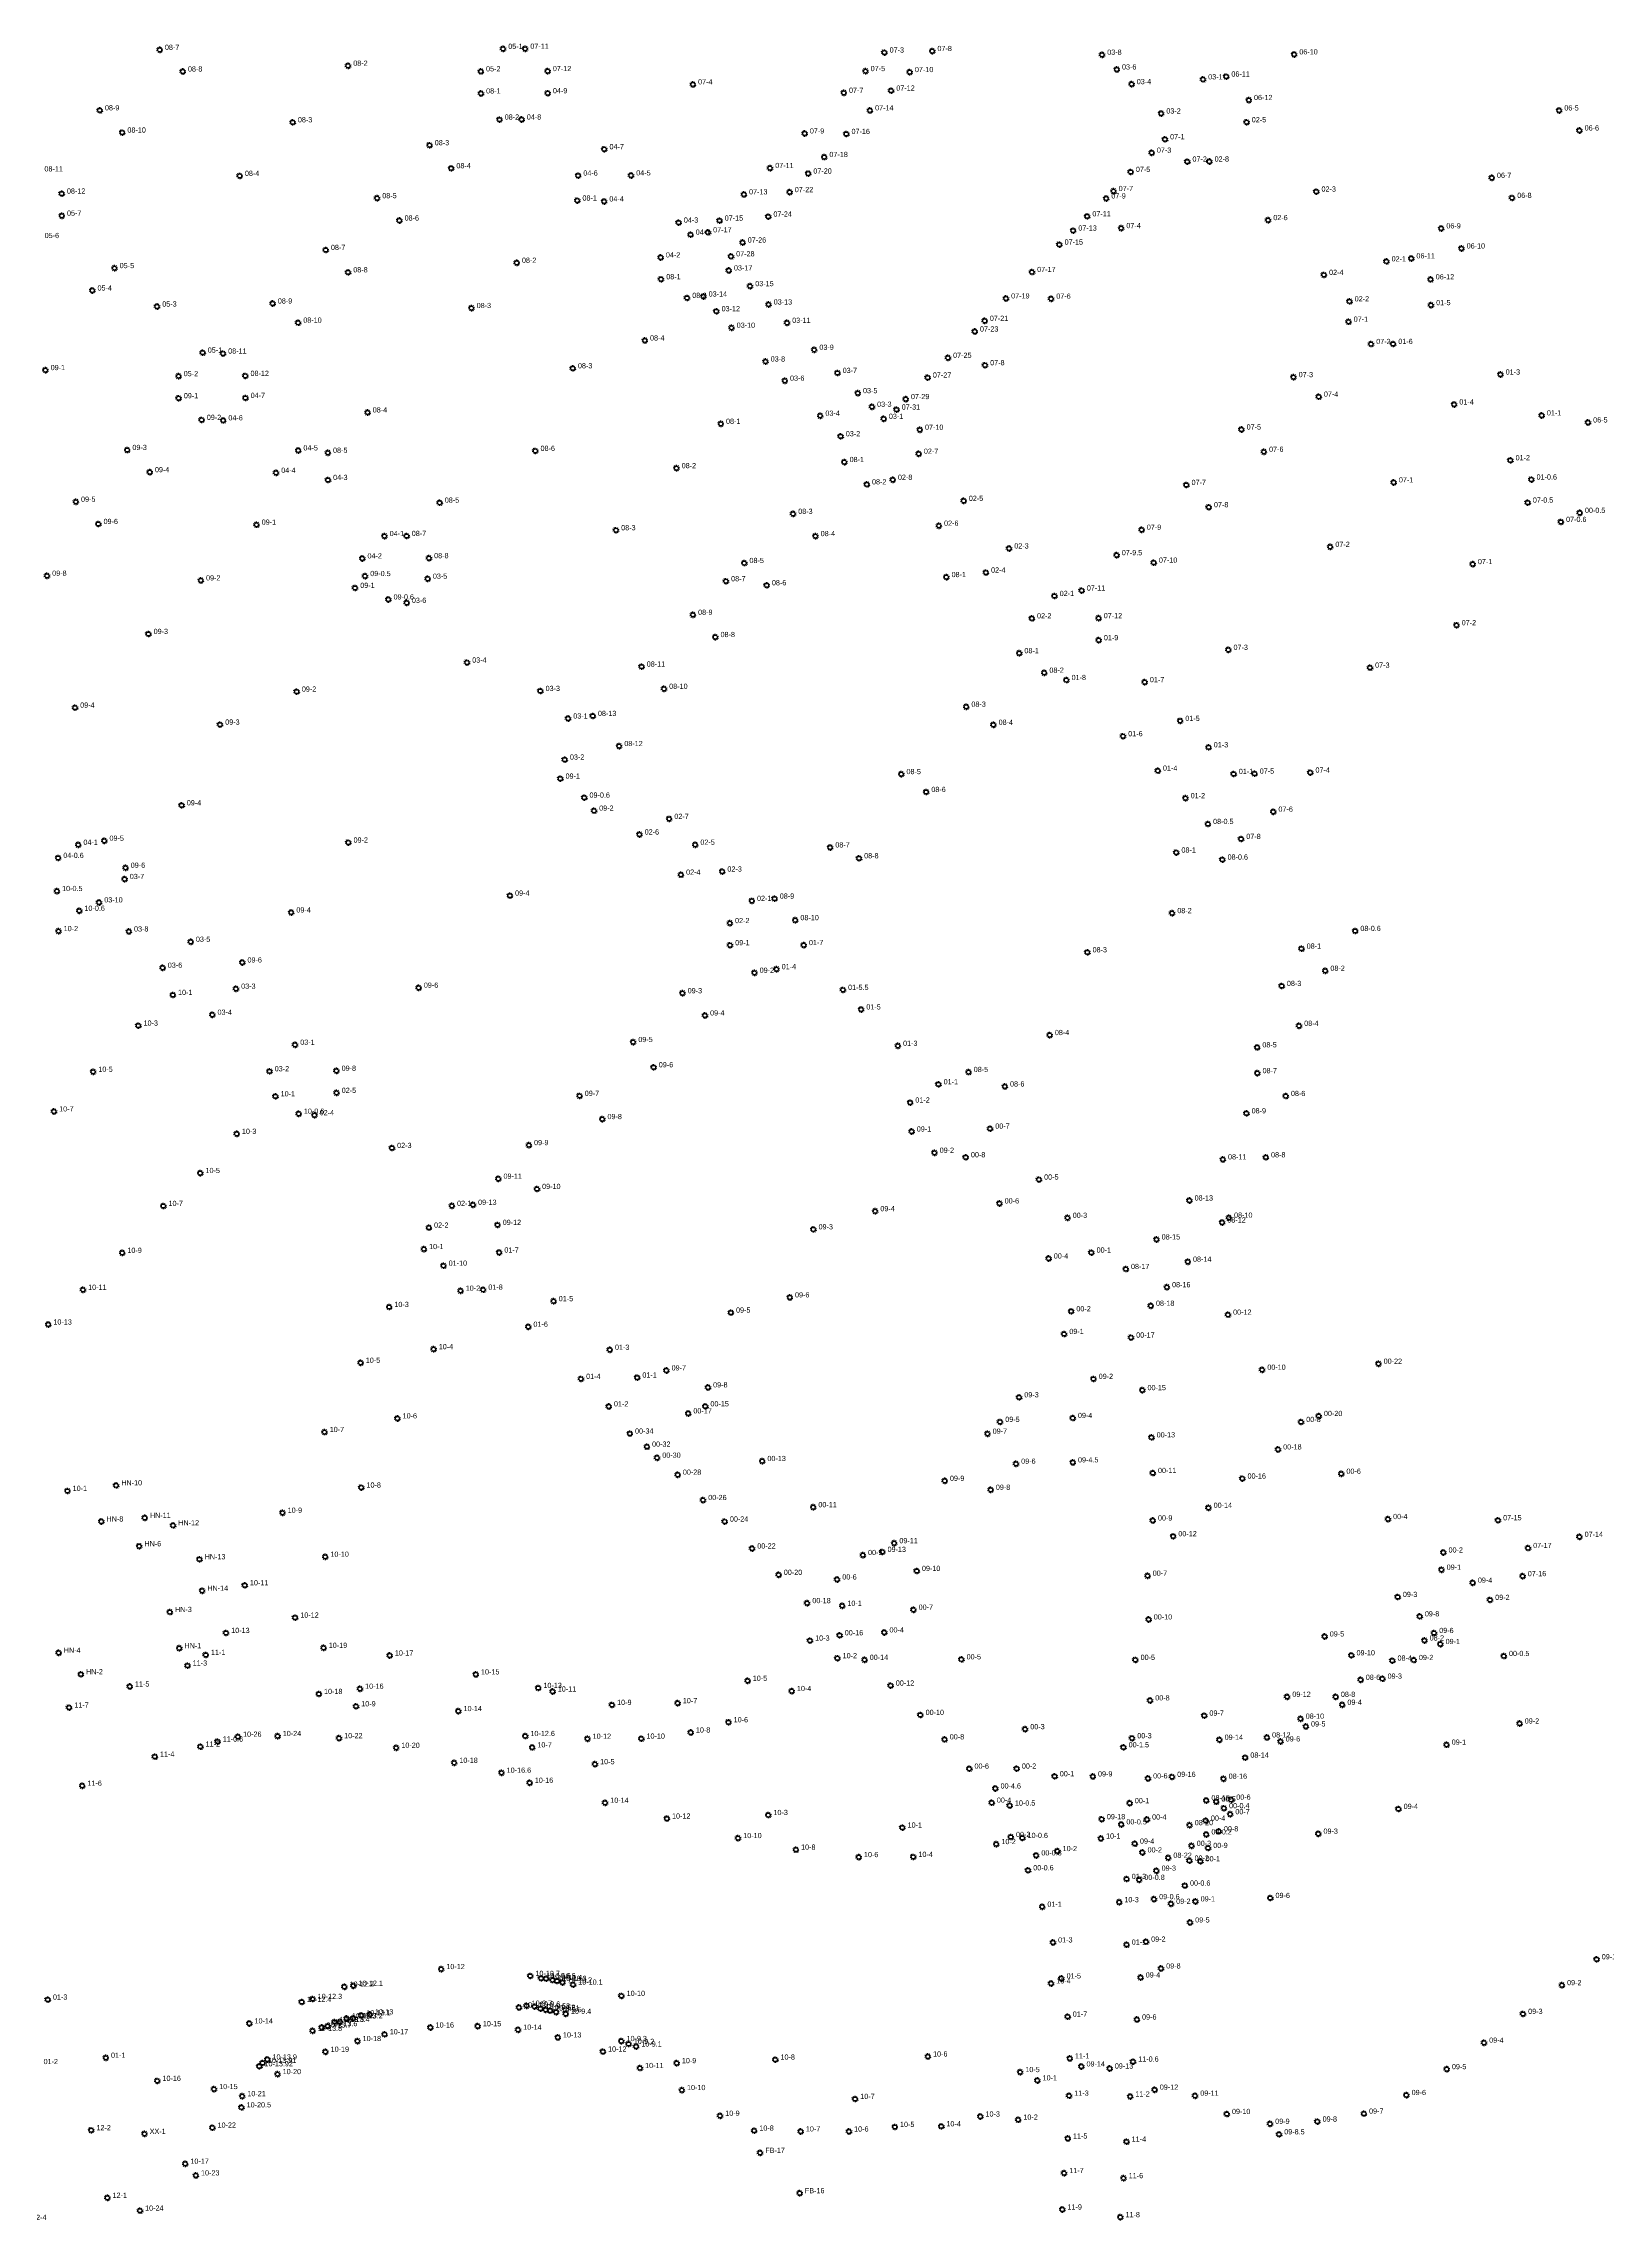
# Model space of a CAD drawing. Header units: inches. Extents: x 486468 to 494393, y 5455952 to 5461583.
# Drawn here: x 491247 to 491847, y 5457780 to 5458615 of the extents above; entities that cross this region are included whole.
import ezdxf

# ---------------------------------------------------------------- set-up
doc = ezdxf.new("R2010")
doc.units = ezdxf.units.IN
doc.header["$MEASUREMENT"] = 0
doc.layers.add('StreetLightingPoles', color=10, linetype='Continuous')

# ---------------------------------------------------------------- blocks, each defined once
blk = doc.blocks.new('Light')
at = {"color": 255}
for p, q in [((-0.71, 0.23), (-1.19, 0.39)), ((-0.44, 0.61), (-0.73, 1.01)), ((0, 0.75), (0, 1.25)), ((0.44, 0.61), (0.73, 1.01)), ((0.71, 0.23), (1.19, 0.39)), ((-0.71, -0.23), (-1.19, -0.39)), ((-0.44, -0.61), (-0.73, -1.01)), ((0, -0.75), (0, -1.25)), ((0.44, -0.61), (0.73, -1.01)), ((0.71, -0.23), (1.19, -0.39))]:
    blk.add_line(p, q, dxfattribs=at)
blk.add_circle((0, 0), 0.75, dxfattribs=at)

msp = doc.modelspace()

# ---------------------------------------------------------------- block references
at = {"layer": 'StreetLightingPoles'}
for p in [(491291.396, 5458612.42), (491423.146, 5458612.79), (491431.627, 5458612.822), (491569.48, 5458611.374), (491587.84, 5458611.958), (491652.98, 5458610.529), (491726.701, 5458610.676), (491300.243, 5458604.107), (491363.672, 5458606.315), (491414.628, 5458604.165), (491440.254, 5458604.258), (491562.224, 5458604.26), (491579.173, 5458603.875), (491658.652, 5458604.893), (491691.717, 5458601.088), (491700.636, 5458602.16), (491414.663, 5458595.685), (491440.289, 5458595.772), (491495.993, 5458599.167), (491553.901, 5458595.92), (491572.047, 5458596.755), (491664.324, 5458599.256), (491709.31, 5458593.153), (491268.396, 5458589.205), (491342.425, 5458584.61), (491421.78, 5458585.65), (491430.265, 5458585.686), (491563.916, 5458589.184), (491675.669, 5458587.982), (491708.454, 5458584.636), (491828.38, 5458589.163), (491277.022, 5458580.678), (491394.95, 5458575.817), (491538.877, 5458580.332), (491554.863, 5458580.14), (491677.115, 5458578.092), (491836.17, 5458581.473), (491461.994, 5458574.277), (491546.389, 5458571.287), (491672.024, 5458572.943), (491685.691, 5458569.529), (491694.173, 5458569.557), (491322.093, 5458564.048), (491403.254, 5458566.976), (491451.957, 5458564.161), (491472.249, 5458564.242), (491525.588, 5458567.054), (491540.226, 5458564.937), (491663.974, 5458565.569), (491802.519, 5458563.302), (491253.8, 5458557.25), (491374.808, 5458555.491), (491451.624, 5458554.587), (491461.939, 5458554.245), (491515.557, 5458556.957), (491533.099, 5458557.816), (491654.577, 5458555.394), (491657.394, 5458558.231), (491735.201, 5458558.024), (491810.299, 5458555.602), (491253.832, 5458548.772), (491383.373, 5458546.923), (491490.518, 5458546.125), (491501.771, 5458542.386), (491506.216, 5458546.885), (491524.909, 5458548.427), (491641.899, 5458543.053), (491647.276, 5458548.54), (491660.33, 5458543.999), (491716.693, 5458547.082), (491783.12, 5458543.901), (491355.099, 5458535.619), (491495.092, 5458541.499), (491515.05, 5458538.474), (491636.616, 5458537.691), (491790.9, 5458536.201), (491274.061, 5458528.66), (491363.671, 5458527.045), (491428.395, 5458530.706), (491483.626, 5458532.77), (491509.749, 5458527.78), (491510.597, 5458533.18), (491626.095, 5458527.165), (491738.113, 5458526.056), (491762.103, 5458531.253), (491771.633, 5458532.397), (491265.543, 5458520.078), (491483.771, 5458524.394), (491500.044, 5458517.758), (491517.911, 5458521.742), (491779.049, 5458524.351), (491290.384, 5458513.915), (491334.732, 5458515.085), (491411.021, 5458513.332), (491493.738, 5458517.218), (491505.005, 5458512.105), (491525.015, 5458514.709), (491616.116, 5458517.027), (491633.429, 5458516.919), (491747.927, 5458515.907), (491779.199, 5458514.457), (491344.502, 5458507.723), (491477.549, 5458500.894), (491510.811, 5458505.774), (491532.104, 5458507.661), (491604.143, 5458504.321), (491607.939, 5458508.424), (491747.567, 5458508.101), (491307.855, 5458496.218), (491315.682, 5458495.873), (491523.851, 5458492.826), (491542.525, 5458497.306), (491593.852, 5458494.237), (491756.194, 5458499.53), (491764.674, 5458499.561), (491247.554, 5458489.519), (491298.631, 5458487.213), (491324.252, 5458487.302), (491449.89, 5458490.21), (491531.264, 5458485.444), (491551.463, 5458488.432), (491586.068, 5458486.654), (491608.069, 5458491.39), (491726.433, 5458486.827), (491805.867, 5458487.829), (491298.662, 5458478.729), (491324.304, 5458478.838), (491559.266, 5458480.685), (491577.659, 5458478.396), (491736.113, 5458479.329), (491788.093, 5458476.331), (491307.484, 5458470.413), (491315.769, 5458470.248), (491371.155, 5458473.282), (491506.707, 5458468.907), (491544.84, 5458472.013), (491564.691, 5458475.445), (491569.197, 5458470.825), (491574.132, 5458474.377), (491821.671, 5458472.154), (491839.439, 5458469.432), (491278.939, 5458458.869), (491552.675, 5458464.129), (491583.059, 5458466.629), (491706.466, 5458466.728), (491344.56, 5458458.711), (491355.923, 5458457.803), (491435.531, 5458458.524), (491489.688, 5458451.882), (491554.117, 5458454.239), (491582.624, 5458457.418), (491715.081, 5458458.169), (491809.663, 5458454.921), (491287.573, 5458450.343), (491336.037, 5458450.123), (491355.951, 5458447.369), (491562.727, 5458445.683), (491572.674, 5458447.429), (491685.332, 5458445.454), (491764.886, 5458446.446), (491817.717, 5458447.528), (491259.224, 5458439.003), (491398.798, 5458438.654), (491534.411, 5458434.364), (491599.88, 5458439.343), (491693.939, 5458436.903), (491816.297, 5458438.677), (491836.279, 5458434.751), (491267.856, 5458430.478), (491328.553, 5458430.208), (491377.65, 5458425.84), (491386.132, 5458425.874), (491466.479, 5458428.081), (491543.024, 5458425.821), (491590.374, 5458429.799), (491668.173, 5458428.253), (491829.045, 5458431.269), (491369.132, 5458417.264), (491394.708, 5458417.358), (491617.31, 5458421.086), (491658.583, 5458418.508), (491740.523, 5458421.696), (491248.147, 5458410.605), (491307.192, 5458408.826), (491370.181, 5458410.493), (491394.214, 5458409.463), (491515.704, 5458415.499), (491593.247, 5458410.099), (491608.421, 5458411.839), (491672.8, 5458415.633), (491795.21, 5458415.075), (491366.35, 5458405.943), (491379.133, 5458401.521), (491508.668, 5458408.511), (491524.314, 5458406.959), (491634.731, 5458402.848), (491645.158, 5458404.93), (491386.167, 5458400.216), (491495.996, 5458395.626), (491626.044, 5458394.27), (491651.657, 5458394.343), (491287.062, 5458388.274), (491504.603, 5458387.088), (491651.694, 5458385.879), (491788.991, 5458391.622), (491409.318, 5458377.306), (491476.29, 5458375.751), (491621.218, 5458380.893), (491701.439, 5458382.181), (491755.779, 5458375.344), (491484.893, 5458367.218), (491630.8, 5458373.393), (491639.294, 5458370.598), (491669.342, 5458369.776), (491258.897, 5458359.998), (491343.953, 5458366.146), (491437.467, 5458366.405), (491600.869, 5458360.354), (491314.535, 5458353.497), (491448.101, 5458355.84), (491457.566, 5458356.807), (491611.296, 5458353.416), (491682.959, 5458354.917), (491467.683, 5458345.259), (491661.029, 5458349.037), (491693.863, 5458344.777), (491446.804, 5458340.056), (491575.956, 5458334.498), (491674.357, 5458335.816), (491703.478, 5458334.558), (491711.511, 5458334.672), (491732.89, 5458335.087), (491445.132, 5458332.76), (491454.317, 5458325.473), (491585.498, 5458327.646), (491685.001, 5458325.256), (491299.81, 5458322.528), (491458.039, 5458320.463), (491486.882, 5458317.309), (491718.682, 5458320.073), (491270.134, 5458308.921), (491475.491, 5458311.318), (491693.611, 5458315.363), (491706.339, 5458309.62), (491252.426, 5458302.336), (491260.143, 5458307.365), (491363.782, 5458308.227), (491496.88, 5458307.392), (491548.657, 5458306.364), (491559.717, 5458302.193), (491681.465, 5458304.39), (491699.156, 5458301.694), (491277.93, 5458294.236), (491278.291, 5458298.545), (491491.393, 5458295.902), (491507.246, 5458297.109), (491251.951, 5458289.626), (491268.127, 5458285.28), (491425.768, 5458287.873), (491518.601, 5458285.846), (491527.335, 5458286.716), (491260.529, 5458282.042), (491341.852, 5458281.403), (491510.179, 5458277.322), (491535.259, 5458278.45), (491679.863, 5458281.151), (491252.57, 5458274.252), (491279.554, 5458274.127), (491303.289, 5458270.154), (491510.222, 5458268.839), (491538.52, 5458268.886), (491729.512, 5458267.517), (491750.128, 5458274.311), (491292.507, 5458260.196), (491323.089, 5458262.222), (491528.069, 5458259.65), (491647.353, 5458266.125), (491738.628, 5458259.021), (491320.661, 5458252.138), (491390.754, 5458252.514), (491491.99, 5458250.428), (491519.614, 5458258.255), (491553.56, 5458251.698), (491721.915, 5458253.203), (491296.436, 5458249.756), (491311.583, 5458242.161), (491500.606, 5458241.897), (491560.553, 5458244.196), (491283.2, 5458237.986), (491632.88, 5458234.362), (491728.557, 5458237.902), (491343.322, 5458230.628), (491473.064, 5458231.68), (491574.638, 5458230.229), (491712.518, 5458229.659), (491265.852, 5458220.265), (491333.536, 5458220.464), (491359.204, 5458220.652), (491480.913, 5458222.009), (491601.763, 5458220.187), (491712.577, 5458219.749), (491335.803, 5458210.86), (491359.246, 5458212.184), (491452.502, 5458211.027), (491579.359, 5458208.452), (491590.209, 5458215.475), (491615.687, 5458214.636), (491723.466, 5458210.974), (491250.825, 5458205.062), (491344.717, 5458204.168), (491350.78, 5458203.606), (491461.221, 5458202.12), (491708.382, 5458204.338), (491320.953, 5458196.467), (491433.06, 5458192.135), (491579.908, 5458197.353), (491610.017, 5458198.453), (491380.509, 5458191.039), (491588.692, 5458189.187), (491600.682, 5458187.475), (491699.336, 5458186.659), (491715.836, 5458187.454), (491306.976, 5458181.419), (491421.325, 5458179.226), (491436.142, 5458175.304), (491628.777, 5458178.911), (491292.781, 5458168.771), (491403.493, 5458168.82), (491411.587, 5458169.228), (491565.933, 5458166.778), (491613.633, 5458169.761), (491686.512, 5458170.878), (491394.686, 5458160.462), (491421.012, 5458161.51), (491542.211, 5458159.817), (491639.739, 5458164.226), (491699.072, 5458162.429), (491701.653, 5458164.283), (491277.016, 5458150.783), (491392.772, 5458152.241), (491421.651, 5458150.915), (491648.892, 5458150.897), (491673.877, 5458155.946), (491400.288, 5458145.866), (491632.479, 5458148.629), (491662.097, 5458144.592), (491685.894, 5458147.395), (491261.947, 5458136.608), (491406.837, 5458136.257), (491415.494, 5458136.656), (491533.182, 5458133.702), (491677.853, 5458137.609), (491379.464, 5458130.02), (491442.528, 5458132.253), (491510.553, 5458127.862), (491641.14, 5458128.371), (491671.685, 5458130.486), (491701.299, 5458127.064), (491248.626, 5458123.306), (491432.818, 5458122.438), (491638.432, 5458119.656), (491664.096, 5458118.292), (491368.481, 5458108.603), (491396.491, 5458113.826), (491464.089, 5458113.599), (491759.054, 5458108.222), (491453.04, 5458102.431), (491474.625, 5458102.931), (491485.815, 5458105.687), (491649.699, 5458102.415), (491714.401, 5458105.933), (491463.699, 5458091.886), (491500.734, 5458091.903), (491501.767, 5458099.169), (491621.158, 5458095.358), (491668.436, 5458098.109), (491382.614, 5458087.278), (491494.195, 5458089.198), (491613.844, 5458085.922), (491641.738, 5458087.416), (491729.33, 5458085.892), (491736.122, 5458088.183), (491354.644, 5458082.043), (491471.792, 5458081.437), (491478.34, 5458076.423), (491609.029, 5458081.389), (491671.951, 5458079.997), (491720.5, 5458075.365), (491482.241, 5458072.175), (491522.599, 5458070.907), (491619.964, 5458069.861), (491641.767, 5458070.386), (491672.452, 5458066.32), (491256.001, 5458059.435), (491274.658, 5458061.581), (491368.754, 5458060.73), (491490.141, 5458065.663), (491592.618, 5458063.304), (491610.242, 5458059.87), (491706.82, 5458064.183), (491744.774, 5458066.026), (491338.516, 5458051.049), (491499.874, 5458055.936), (491542.156, 5458053.199), (491693.816, 5458052.951), (491269.008, 5458047.704), (491285.649, 5458049.101), (491296.516, 5458046.23), (491508.186, 5458047.682), (491672.449, 5458048.101), (491680.274, 5458042.044), (491762.691, 5458048.644), (491804.902, 5458048.18), (491836.157, 5458041.819), (491283.523, 5458038.214), (491306.651, 5458033.201), (491354.912, 5458034.173), (491518.697, 5458037.342), (491561.214, 5458034.834), (491568.686, 5458036.039), (491573.23, 5458039.38), (491783.945, 5458035.817), (491816.423, 5458037.53), (491528.88, 5458027.231), (491551.312, 5458025.464), (491581.882, 5458028.726), (491670.45, 5458026.887), (491783.227, 5458029.203), (491814.36, 5458026.74), (491307.683, 5458021.134), (491324.027, 5458023.23), (491539.81, 5458016.378), (491766.424, 5458018.757), (491795.205, 5458024.222), (491801.846, 5458017.618), (491295.278, 5458012.976), (491343.359, 5458010.823), (491553.287, 5458015.354), (491580.603, 5458013.841), (491670.847, 5458010.133), (491774.864, 5458011.313), (491316.836, 5458004.947), (491540.906, 5458002.005), (491552.281, 5458004.047), (491569.433, 5458005.157), (491738.379, 5458003.602), (491776.7, 5458002.06), (491780.365, 5458004.922), (491782.807, 5458000.687), (491252.609, 5457997.333), (491298.899, 5457999.095), (491302.071, 5457992.408), (491309.073, 5457996.513), (491354.272, 5457999.215), (491379.637, 5457996.294), (491551.445, 5457995.236), (491561.853, 5457994.61), (491599.01, 5457994.815), (491665.778, 5457994.601), (491748.639, 5457996.359), (491764.369, 5457994.327), (491772.571, 5457994.551), (491807.141, 5457996.094), (491261.136, 5457989.072), (491279.913, 5457984.391), (491368.233, 5457983.523), (491412.695, 5457989.031), (491436.651, 5457983.828), (491516.977, 5457986.573), (491571.858, 5457984.747), (491752.2, 5457986.95), (491760.545, 5457987.393), (491256.638, 5457976.312), (491352.463, 5457981.527), (491366.723, 5457976.792), (491405.986, 5457974.948), (491442.154, 5457982.461), (491464.92, 5457977.327), (491490.133, 5457977.989), (491533.912, 5457982.647), (491671.4, 5457979.064), (491724, 5457980.435), (491742.634, 5457980.412), (491745.141, 5457977.375), (491495.15, 5457966.743), (491509.64, 5457970.674), (491583.285, 5457973.482), (491623.451, 5457968.012), (491692.205, 5457973.226), (491729.151, 5457972.033), (491731.195, 5457969.066), (491813.193, 5457970.19), (491307.003, 5457961.307), (491313.596, 5457963.256), (491321.404, 5457965.113), (491336.631, 5457965.375), (491360.188, 5457964.561), (491382.132, 5457960.866), (491431.666, 5457965.387), (491434.334, 5457961.04), (491455.542, 5457964.337), (491476.188, 5457964.378), (491592.566, 5457964.111), (491661.195, 5457961.069), (491664.503, 5457964.541), (491698.031, 5457963.947), (491716.248, 5457964.849), (491721.471, 5457963.314), (491785.175, 5457962.07), (491289.511, 5457957.468), (491404.394, 5457955.097), (491422.545, 5457951.291), (491458.406, 5457954.587), (491602.049, 5457952.856), (491620.226, 5457952.887), (491634.784, 5457949.941), (491649.452, 5457949.886), (491679.827, 5457949.71), (491707.912, 5457957.102), (491261.674, 5457946.316), (491433.34, 5457947.436), (491612.047, 5457945.258), (491670.606, 5457949.133), (491699.581, 5457948.986), (491702.482, 5457940.966), (491462.289, 5457939.77), (491485.992, 5457933.709), (491524.911, 5457935.074), (491610.625, 5457939.808), (491617.563, 5457938.701), (491652.844, 5457933.467), (491663.574, 5457939.612), (491670.208, 5457933.353), (491692.758, 5457932.913), (491692.967, 5457940.699), (491696.793, 5457940.202), (491699.746, 5457937.688), (491702.153, 5457935.392), (491766.71, 5457937.407), (491513.304, 5457926.22), (491576.368, 5457930.253), (491617.971, 5457926.649), (491622.401, 5457926.265), (491652.535, 5457926.051), (491660.345, 5457931.488), (491686.553, 5457931.181), (491692.964, 5457927.632), (491697.748, 5457928.822), (491735.962, 5457927.906), (491535.509, 5457921.785), (491559.63, 5457918.924), (491580.544, 5457919.012), (491612.384, 5457923.912), (491627.693, 5457919.587), (491635.866, 5457921.24), (491665.527, 5457924.087), (491668.454, 5457920.726), (491678.372, 5457918.665), (491686.488, 5457917.573), (491687.319, 5457923.239), (491690.711, 5457917.318), (491693.653, 5457922.431), (491624.58, 5457913.874), (491662.396, 5457910.535), (491667.214, 5457910.194), (491673.839, 5457913.705), (491684.747, 5457907.99), (491630.026, 5457899.897), (491659.573, 5457901.624), (491672.91, 5457902.789), (491679.433, 5457901.002), (491688.828, 5457901.929), (491717.549, 5457903.242), (491686.733, 5457893.854), (491634.143, 5457886.182), (491662.397, 5457885.33), (491669.838, 5457886.477), (491399.414, 5457875.957), (491675.607, 5457876.2), (491842.753, 5457879.726), (491362.253, 5457869.192), (491365.699, 5457869.546), (491433.584, 5457873.328), (491437.747, 5457872.436), (491439.682, 5457872.288), (491442.137, 5457871.767), (491443.848, 5457871.396), (491445.953, 5457870.838), (491450.003, 5457869.986), (491633.435, 5457870.453), (491637.384, 5457872.382), (491667.764, 5457872.744), (491829.442, 5457869.79), (491248.436, 5457864.238), (491345.88, 5457863.345), (491350.032, 5457864.492), (491368.658, 5457858.205), (491371.981, 5457858.586), (491429.241, 5457861.225), (491432.146, 5457861.902), (491435.261, 5457861.569), (491437.487, 5457860.791), (491439.49, 5457860.346), (491441.158, 5457860.012), (491443.495, 5457859.457), (491447.167, 5457858.79), (491468.568, 5457865.672), (491639.765, 5457857.702), (491814.5, 5457858.755), (491325.792, 5457855.114), (491350.046, 5457852.274), (491353.556, 5457853.554), (491355.896, 5457854.055), (491358.472, 5457855.668), (491360.606, 5457855.724), (491363.134, 5457857.015), (491365.625, 5457857.083), (491377.68, 5457850.925), (491395.272, 5457853.55), (491413.401, 5457854.04), (491428.891, 5457852.697), (491444.155, 5457849.742), (491666.359, 5457856.601), (491270.724, 5457841.923), (491332.691, 5457841.275), (491354.995, 5457844.217), (491367.28, 5457848.339), (491461.456, 5457844.303), (491468.53, 5457848.339), (491471.311, 5457847.228), (491474.204, 5457846.227), (491527.61, 5457841.206), (491586.154, 5457842.417), (491640.619, 5457841.68), (491799.543, 5457847.699), (491290.472, 5457833.059), (491329.61, 5457838.66), (491330.894, 5457839.944), (491336.606, 5457835.654), (491475.665, 5457837.99), (491489.76, 5457839.864), (491621.568, 5457836.434), (491628.172, 5457833.249), (491645.033, 5457838.604), (491655.901, 5457837.796), (491664.876, 5457840.455), (491785.241, 5457837.551), (491312.229, 5457829.908), (491323.042, 5457827.194), (491491.755, 5457829.534), (491558.22, 5457826.121), (491640.339, 5457827.376), (491663.783, 5457827.081), (491673.159, 5457829.671), (491688.677, 5457827.369), (491769.767, 5457827.624), (491322.761, 5457822.905), (491506.399, 5457819.664), (491591.288, 5457815.622), (491606.278, 5457819.384), (491620.813, 5457818.172), (491700.846, 5457820.354), (491717.424, 5457816.571), (491735.615, 5457817.448), (491753.458, 5457820.483), (491265.123, 5457814.121), (491285.562, 5457812.736), (491311.599, 5457815.106), (491519.506, 5457813.962), (491537.344, 5457813.664), (491555.863, 5457813.62), (491573.472, 5457815.387), (491639.846, 5457810.934), (491662.367, 5457809.734), (491720.895, 5457812.554), (491301.199, 5457801.265), (491521.768, 5457805.447), (491305.27, 5457796.788), (491638.43, 5457797.684), (491661.223, 5457795.726), (491271.328, 5457788.188), (491283.811, 5457783.258), (491536.965, 5457789.96), (491637.738, 5457783.688), (491660.001, 5457780.766)]:
    msp.add_blockref('Light', p, dxfattribs=at)

# ---------------------------------------------------------------- texts
for s, p in [('08-7', (491293.396, 5458612.42)), ('05-1', (491425.146, 5458612.79)), ('07-11', (491433.627, 5458612.822)), ('07-3', (491571.48, 5458611.374)), ('07-8', (491589.84, 5458611.958)), ('03-8', (491654.98, 5458610.529)), ('06-10', (491728.701, 5458610.676)), ('08-8', (491302.243, 5458604.107)), ('08-2', (491365.672, 5458606.315)), ('05-2', (491416.628, 5458604.165)), ('07-12', (491442.254, 5458604.258)), ('07-5', (491564.224, 5458604.26)), ('07-10', (491581.173, 5458603.875)), ('03-6', (491660.652, 5458604.893)), ('03-1', (491693.717, 5458601.088)), ('06-11', (491702.636, 5458602.16)), ('08-1', (491416.663, 5458595.685)), ('04-9', (491442.289, 5458595.772)), ('07-4', (491497.993, 5458599.167)), ('07-7', (491555.901, 5458595.92)), ('07-12', (491574.047, 5458596.755)), ('03-4', (491666.324, 5458599.256)), ('06-12', (491711.31, 5458593.153)), ('08-9', (491270.396, 5458589.205)), ('08-3', (491344.425, 5458584.61)), ('08-2', (491423.78, 5458585.65)), ('04-8', (491432.265, 5458585.686)), ('07-14', (491565.916, 5458589.184)), ('03-2', (491677.669, 5458587.982)), ('02-5', (491710.454, 5458584.636)), ('06-5', (491830.38, 5458589.163)), ('08-10', (491279.022, 5458580.678)), ('08-3', (491396.95, 5458575.817)), ('07-9', (491540.877, 5458580.332)), ('07-16', (491556.863, 5458580.14)), ('07-1', (491679.115, 5458578.092)), ('06-6', (491838.17, 5458581.473)), ('08-4', (491405.254, 5458566.976)), ('04-7', (491463.994, 5458574.277)), ('07-11', (491527.588, 5458567.054)), ('07-18', (491548.389, 5458571.287)), ('07-3', (491674.024, 5458572.943)), ('07-2', (491687.691, 5458569.529)), ('02-8', (491696.173, 5458569.557)), ('08-11', (491247.18, 5458565.771)), ('08-4', (491324.093, 5458564.048)), ('04-6', (491453.957, 5458564.161)), ('04-5', (491474.249, 5458564.242)), ('07-20', (491542.226, 5458564.937)), ('07-5', (491665.974, 5458565.569)), ('06-7', (491804.519, 5458563.302)), ('08-12', (491255.8, 5458557.25)), ('08-5', (491376.808, 5458555.491)), ('08-1', (491453.624, 5458554.587)), ('04-4', (491463.939, 5458554.245)), ('07-13', (491517.557, 5458556.957)), ('07-22', (491535.099, 5458557.816)), ('07-9', (491656.577, 5458555.394)), ('07-7', (491659.394, 5458558.231)), ('02-3', (491737.201, 5458558.024)), ('06-8', (491812.299, 5458555.602)), ('05-7', (491255.832, 5458548.772)), ('08-6', (491385.373, 5458546.923)), ('04-3', (491492.518, 5458546.125)), ('07-17', (491503.771, 5458542.386)), ('07-15', (491508.216, 5458546.885)), ('07-24', (491526.909, 5458548.427)), ('07-13', (491643.899, 5458543.053)), ('07-11', (491649.276, 5458548.54)), ('07-4', (491662.33, 5458543.999)), ('02-6', (491718.693, 5458547.082)), ('06-9', (491785.12, 5458543.901)), ('05-6', (491247.268, 5458540.195)), ('08-7', (491357.099, 5458535.619)), ('04-1', (491497.092, 5458541.499)), ('07-26', (491517.05, 5458538.474)), ('07-15', (491638.616, 5458537.691)), ('06-10', (491792.9, 5458536.201)), ('05-5', (491276.061, 5458528.66)), ('08-8', (491365.671, 5458527.045)), ('08-2', (491430.395, 5458530.706)), ('04-2', (491485.626, 5458532.77)), ('03-17', (491511.749, 5458527.78)), ('07-28', (491512.597, 5458533.18)), ('07-17', (491628.095, 5458527.165)), ('02-4', (491740.113, 5458526.056)), ('02-1', (491764.103, 5458531.253)), ('06-11', (491773.633, 5458532.397)), ('05-4', (491267.543, 5458520.078)), ('08-1', (491485.771, 5458524.394)), ('08-2', (491495.738, 5458517.218)), ('03-14', (491502.044, 5458517.758)), ('03-15', (491519.911, 5458521.742)), ('07-19', (491618.116, 5458517.027)), ('07-6', (491635.429, 5458516.919)), ('06-12', (491781.049, 5458524.351)), ('05-3', (491292.384, 5458513.915)), ('08-9', (491336.732, 5458515.085)), ('08-3', (491413.021, 5458513.332)), ('03-12', (491507.005, 5458512.105)), ('03-13', (491527.015, 5458514.709)), ('07-21', (491609.939, 5458508.424)), ('02-2', (491749.927, 5458515.907)), ('01-5', (491781.199, 5458514.457)), ('08-10', (491346.502, 5458507.723)), ('08-4', (491479.549, 5458500.894)), ('03-10', (491512.811, 5458505.774)), ('03-11', (491534.104, 5458507.661)), ('07-23', (491606.143, 5458504.321)), ('07-1', (491749.567, 5458508.101)), ('05-1', (491309.855, 5458496.218)), ('08-11', (491317.682, 5458495.873)), ('03-8', (491525.851, 5458492.826)), ('03-9', (491544.525, 5458497.306)), ('07-25', (491595.852, 5458494.237)), ('07-2', (491758.194, 5458499.53)), ('01-6', (491766.674, 5458499.561)), ('09-1', (491249.554, 5458489.519)), ('05-2', (491300.631, 5458487.213)), ('08-12', (491326.252, 5458487.302)), ('08-3', (491451.89, 5458490.21)), ('03-6', (491533.264, 5458485.444)), ('03-7', (491553.463, 5458488.432)), ('07-27', (491588.068, 5458486.654)), ('07-8', (491610.069, 5458491.39)), ('07-3', (491728.433, 5458486.827)), ('01-3', (491807.867, 5458487.829)), ('09-1', (491300.662, 5458478.729)), ('04-7', (491326.304, 5458478.838)), ('03-5', (491561.266, 5458480.685)), ('03-3', (491566.691, 5458475.445)), ('07-29', (491579.659, 5458478.396)), ('07-4', (491738.113, 5458479.329)), ('01-4', (491790.093, 5458476.331)), ('09-2', (491309.484, 5458470.413)), ('04-6', (491317.769, 5458470.248)), ('08-4', (491373.155, 5458473.282)), ('08-1', (491508.707, 5458468.907)), ('03-4', (491546.84, 5458472.013)), ('03-1', (491571.197, 5458470.825)), ('07-31', (491576.132, 5458474.377)), ('07-10', (491585.059, 5458466.629)), ('07-5', (491708.466, 5458466.728)), ('01-1', (491823.671, 5458472.154)), ('06-5', (491841.439, 5458469.432)), ('09-3', (491280.939, 5458458.869)), ('04-5', (491346.56, 5458458.711)), ('08-6', (491437.531, 5458458.524)), ('03-2', (491554.675, 5458464.129)), ('07-6', (491717.081, 5458458.169)), ('09-4', (491289.573, 5458450.343)), ('04-4', (491338.037, 5458450.123)), ('08-5', (491357.923, 5458457.803)), ('08-2', (491491.688, 5458451.882)), ('08-1', (491556.117, 5458454.239)), ('02-7', (491584.624, 5458457.418)), ('01-2', (491811.663, 5458454.921)), ('04-3', (491357.951, 5458447.369)), ('08-2', (491564.727, 5458445.683)), ('02-8', (491574.674, 5458447.429)), ('07-7', (491687.332, 5458445.454)), ('07-1', (491766.886, 5458446.446)), ('01-0.6', (491819.717, 5458447.528)), ('09-5', (491261.224, 5458439.003)), ('08-5', (491400.798, 5458438.654)), ('08-3', (491536.411, 5458434.364)), ('02-5', (491601.88, 5458439.343)), ('07-8', (491695.939, 5458436.903)), ('07-0.5', (491818.297, 5458438.677)), ('00-0.5', (491838.279, 5458434.751)), ('09-6', (491269.856, 5458430.478)), ('09-1', (491330.553, 5458430.208)), ('04-1', (491379.65, 5458425.84)), ('08-7', (491388.132, 5458425.874)), ('08-3', (491468.479, 5458428.081)), ('08-4', (491545.024, 5458425.821)), ('02-6', (491592.374, 5458429.799)), ('07-9', (491670.173, 5458428.253)), ('07-0.6', (491831.045, 5458431.269)), ('04-2', (491371.132, 5458417.264)), ('08-8', (491396.708, 5458417.358)), ('02-3', (491619.31, 5458421.086)), ('07-9.5', (491660.583, 5458418.508)), ('07-2', (491742.523, 5458421.696)), ('09-8', (491250.147, 5458410.605)), ('09-2', (491309.192, 5458408.826)), ('09-0.5', (491372.181, 5458410.493)), ('03-5', (491396.214, 5458409.463)), ('08-7', (491510.668, 5458408.511)), ('08-5', (491517.704, 5458415.499)), ('08-1', (491595.247, 5458410.099)), ('02-4', (491610.421, 5458411.839)), ('07-10', (491674.8, 5458415.633)), ('07-1', (491797.21, 5458415.075)), ('09-1', (491368.35, 5458405.943)), ('09-0.6', (491381.133, 5458401.521)), ('03-6', (491388.167, 5458400.216)), ('08-6', (491526.314, 5458406.959)), ('02-1', (491636.731, 5458402.848)), ('07-11', (491647.158, 5458404.93)), ('08-9', (491497.996, 5458395.626)), ('02-2', (491628.044, 5458394.27)), ('07-12', (491653.657, 5458394.343)), ('07-2', (491790.991, 5458391.622)), ('09-3', (491289.062, 5458388.274)), ('08-8', (491506.603, 5458387.088)), ('01-9', (491653.694, 5458385.879)), ('03-4', (491411.318, 5458377.306)), ('08-11', (491478.29, 5458375.751)), ('08-1', (491623.218, 5458380.893)), ('07-3', (491703.439, 5458382.181)), ('07-3', (491757.779, 5458375.344)), ('03-3', (491439.467, 5458366.405)), ('08-10', (491486.893, 5458367.218)), ('08-2', (491632.8, 5458373.393)), ('01-8', (491641.294, 5458370.598)), ('01-7', (491671.342, 5458369.776)), ('09-4', (491260.897, 5458359.998)), ('09-2', (491345.953, 5458366.146)), ('08-3', (491602.869, 5458360.354)), ('09-3', (491316.535, 5458353.497)), ('03-1', (491450.101, 5458355.84)), ('08-13', (491459.566, 5458356.807)), ('08-4', (491613.296, 5458353.416)), ('01-5', (491684.959, 5458354.917)), ('08-12', (491469.683, 5458345.259)), ('01-6', (491663.029, 5458349.037)), ('01-3', (491695.863, 5458344.777)), ('09-1', (491447.132, 5458332.76)), ('03-2', (491448.804, 5458340.056)), ('08-5', (491577.956, 5458334.498)), ('01-4', (491676.357, 5458335.816)), ('01-1', (491705.478, 5458334.558)), ('07-5', (491713.511, 5458334.672)), ('07-4', (491734.89, 5458335.087)), ('09-0.6', (491456.317, 5458325.473)), ('08-6', (491587.498, 5458327.646)), ('01-2', (491687.001, 5458325.256)), ('09-4', (491301.81, 5458322.528)), ('09-2', (491460.039, 5458320.463)), ('02-7', (491488.882, 5458317.309)), ('07-6', (491720.682, 5458320.073)), ('09-5', (491272.134, 5458308.921)), ('09-2', (491365.782, 5458308.227)), ('02-6', (491477.491, 5458311.318)), ('08-0.5', (491695.611, 5458315.363)), ('07-8', (491708.339, 5458309.62)), ('04-0.6', (491254.426, 5458302.336)), ('04-1', (491262.143, 5458307.365)), ('02-5', (491498.88, 5458307.392)), ('08-7', (491550.657, 5458306.364)), ('08-8', (491561.717, 5458302.193)), ('08-1', (491683.465, 5458304.39)), ('08-0.6', (491701.156, 5458301.694)), ('03-7', (491279.93, 5458294.236)), ('09-6', (491280.291, 5458298.545)), ('02-4', (491493.393, 5458295.902)), ('02-3', (491509.246, 5458297.109)), ('10-0.5', (491253.951, 5458289.626)), ('03-10', (491270.127, 5458285.28)), ('09-4', (491427.768, 5458287.873)), ('02-1', (491520.601, 5458285.846)), ('08-9', (491529.335, 5458286.716)), ('10-0.6', (491262.529, 5458282.042)), ('09-4', (491343.852, 5458281.403)), ('02-2', (491512.179, 5458277.322)), ('08-10', (491537.259, 5458278.45)), ('08-2', (491681.863, 5458281.151)), ('08-0.6', (491752.128, 5458274.311)), ('10-2', (491254.57, 5458274.252)), ('03-8', (491281.554, 5458274.127)), ('03-5', (491305.289, 5458270.154)), ('09-1', (491512.222, 5458268.839)), ('01-7', (491540.52, 5458268.886)), ('08-3', (491649.353, 5458266.125)), ('08-1', (491731.512, 5458267.517)), ('03-6', (491294.507, 5458260.196)), ('09-6', (491325.089, 5458262.222)), ('09-2', (491521.614, 5458258.255)), ('01-4', (491530.069, 5458259.65)), ('08-2', (491740.628, 5458259.021)), ('10-1', (491298.436, 5458249.756)), ('03-3', (491322.661, 5458252.138)), ('09-6', (491392.754, 5458252.514)), ('09-3', (491493.99, 5458250.428)), ('01-5.5', (491555.56, 5458251.698)), ('08-3', (491723.915, 5458253.203)), ('03-4', (491313.583, 5458242.161)), ('09-4', (491502.606, 5458241.897)), ('01-5', (491562.553, 5458244.196)), ('10-3', (491285.2, 5458237.986)), ('08-4', (491634.88, 5458234.362)), ('08-4', (491730.557, 5458237.902)), ('03-1', (491345.322, 5458230.628)), ('09-5', (491475.064, 5458231.68)), ('01-3', (491576.638, 5458230.229)), ('08-5', (491714.518, 5458229.659)), ('10-5', (491267.852, 5458220.265)), ('03-2', (491335.536, 5458220.464)), ('09-8', (491361.204, 5458220.652)), ('09-6', (491482.913, 5458222.009)), ('08-5', (491603.763, 5458220.187)), ('08-7', (491714.577, 5458219.749)), ('10-1', (491337.803, 5458210.86)), ('02-5', (491361.246, 5458212.184)), ('09-7', (491454.502, 5458211.027)), ('01-2', (491581.359, 5458208.452)), ('01-1', (491592.209, 5458215.475)), ('08-6', (491617.687, 5458214.636)), ('08-6', (491725.466, 5458210.974)), ('10-7', (491252.825, 5458205.062)), ('10-0.6', (491346.717, 5458204.168)), ('02-4', (491352.78, 5458203.606)), ('09-8', (491463.221, 5458202.12)), ('08-9', (491710.382, 5458204.338)), ('10-3', (491322.953, 5458196.467)), ('02-3', (491382.509, 5458191.039)), ('09-9', (491435.06, 5458192.135)), ('09-1', (491581.908, 5458197.353)), ('00-7', (491612.017, 5458198.453)), ('09-2', (491590.692, 5458189.187)), ('00-8', (491602.682, 5458187.475)), ('08-11', (491701.336, 5458186.659)), ('08-8', (491717.836, 5458187.454)), ('10-5', (491308.976, 5458181.419)), ('09-11', (491423.325, 5458179.226)), ('09-10', (491438.142, 5458175.304)), ('00-5', (491630.777, 5458178.911)), ('10-7', (491294.781, 5458168.771)), ('02-1', (491405.493, 5458168.82)), ('09-13', (491413.587, 5458169.228)), ('09-4', (491567.933, 5458166.778)), ('00-6', (491615.633, 5458169.761)), ('08-13', (491688.512, 5458170.878)), ('02-2', (491396.686, 5458160.462)), ('09-12', (491423.012, 5458161.51)), ('09-3', (491544.211, 5458159.817)), ('00-3', (491641.739, 5458164.226)), ('08-12', (491701.072, 5458162.429)), ('08-10', (491703.653, 5458164.283)), ('10-9', (491279.016, 5458150.783)), ('10-1', (491394.772, 5458152.241)), ('01-7', (491423.651, 5458150.915)), ('00-1', (491650.892, 5458150.897)), ('08-15', (491675.877, 5458155.946)), ('01-10', (491402.288, 5458145.866)), ('00-4', (491634.479, 5458148.629)), ('08-17', (491664.097, 5458144.592)), ('08-14', (491687.894, 5458147.395)), ('10-11', (491263.947, 5458136.608)), ('10-2', (491408.837, 5458136.257)), ('01-8', (491417.494, 5458136.656)), ('09-6', (491535.182, 5458133.702)), ('08-16', (491679.853, 5458137.609)), ('10-3', (491381.464, 5458130.02)), ('01-5', (491444.528, 5458132.253)), ('09-5', (491512.553, 5458127.862)), ('00-2', (491643.14, 5458128.371)), ('08-18', (491673.685, 5458130.486)), ('00-12', (491703.299, 5458127.064)), ('10-13', (491250.626, 5458123.306)), ('01-6', (491434.818, 5458122.438)), ('09-1', (491640.432, 5458119.656)), ('00-17', (491666.096, 5458118.292)), ('10-5', (491370.481, 5458108.603)), ('10-4', (491398.491, 5458113.826)), ('01-3', (491466.089, 5458113.599)), ('00-22', (491761.054, 5458108.222)), ('01-4', (491455.04, 5458102.431)), ('01-1', (491476.625, 5458102.931)), ('09-7', (491487.815, 5458105.687)), ('09-8', (491503.767, 5458099.169)), ('09-2', (491651.699, 5458102.415)), ('00-10', (491716.401, 5458105.933)), ('01-2', (491465.699, 5458091.886)), ('00-15', (491502.734, 5458091.903)), ('09-3', (491623.158, 5458095.358)), ('00-15', (491670.436, 5458098.109)), ('10-6', (491384.614, 5458087.278)), ('00-17', (491496.195, 5458089.198)), ('09-5', (491615.844, 5458085.922)), ('09-4', (491643.738, 5458087.416)), ('00-8', (491731.33, 5458085.892)), ('00-20', (491738.122, 5458088.183)), ('10-7', (491356.644, 5458082.043)), ('00-34', (491473.792, 5458081.437)), ('00-32', (491480.34, 5458076.423)), ('09-7', (491611.029, 5458081.389)), ('00-13', (491673.951, 5458079.997)), ('00-18', (491722.5, 5458075.365)), ('00-30', (491484.241, 5458072.175)), ('00-28', (491492.141, 5458065.663)), ('00-13', (491524.599, 5458070.907)), ('09-6', (491621.964, 5458069.861)), ('09-4.5', (491643.767, 5458070.386)), ('00-11', (491674.452, 5458066.32)), ('00-6', (491746.774, 5458066.026)), ('10-1', (491258.001, 5458059.435)), ('HN-10', (491276.658, 5458061.581)), ('10-8', (491370.754, 5458060.73)), ('09-9', (491594.618, 5458063.304)), ('09-8', (491612.242, 5458059.87)), ('00-16', (491708.82, 5458064.183)), ('HN-11', (491287.649, 5458049.101)), ('10-9', (491340.516, 5458051.049)), ('00-26', (491501.874, 5458055.936)), ('00-11', (491544.156, 5458053.199)), ('00-14', (491695.816, 5458052.951)), ('HN-8', (491271.008, 5458047.704)), ('HN-12', (491298.516, 5458046.23)), ('00-24', (491510.186, 5458047.682)), ('00-9', (491674.449, 5458048.101)), ('00-12', (491682.274, 5458042.044)), ('00-4', (491764.691, 5458048.644)), ('07-15', (491806.902, 5458048.18)), ('07-14', (491838.157, 5458041.819)), ('HN-6', (491285.523, 5458038.214)), ('HN-13', (491308.651, 5458033.201)), ('10-10', (491356.912, 5458034.173)), ('00-22', (491520.697, 5458037.342)), ('00-9', (491563.214, 5458034.834)), ('09-13', (491570.686, 5458036.039)), ('09-11', (491575.23, 5458039.38)), ('00-2', (491785.945, 5458035.817)), ('07-17', (491818.423, 5458037.53)), ('00-20', (491530.88, 5458027.231)), ('00-6', (491553.312, 5458025.464)), ('09-10', (491583.882, 5458028.726)), ('00-7', (491672.45, 5458026.887)), ('09-1', (491785.227, 5458029.203)), ('09-4', (491797.205, 5458024.222)), ('07-16', (491816.36, 5458026.74)), ('HN-14', (491309.683, 5458021.134)), ('10-11', (491326.027, 5458023.23)), ('00-18', (491541.81, 5458016.378)), ('10-1', (491555.287, 5458015.354)), ('09-3', (491768.424, 5458018.757)), ('09-2', (491803.846, 5458017.618)), ('HN-3', (491297.278, 5458012.976)), ('10-12', (491345.359, 5458010.823)), ('00-7', (491582.603, 5458013.841)), ('00-10', (491672.847, 5458010.133)), ('09-8', (491776.864, 5458011.313)), ('HN-1', (491300.899, 5457999.095)), ('10-13', (491318.836, 5458004.947)), ('10-19', (491356.272, 5457999.215)), ('10-3', (491542.906, 5458002.005)), ('00-16', (491554.281, 5458004.047)), ('00-4', (491571.433, 5458005.157)), ('09-5', (491740.379, 5458003.602)), ('08-2', (491778.7, 5458002.06)), ('09-6', (491782.365, 5458004.922)), ('09-1', (491784.807, 5458000.687)), ('HN-4', (491254.609, 5457997.333)), ('11-3', (491304.071, 5457992.408)), ('11-1', (491311.073, 5457996.513)), ('10-17', (491381.637, 5457996.294)), ('10-2', (491553.445, 5457995.236)), ('00-14', (491563.853, 5457994.61)), ('00-5', (491601.01, 5457994.815)), ('00-5', (491667.778, 5457994.601)), ('09-10', (491750.639, 5457996.359)), ('08-4', (491766.369, 5457994.327)), ('09-2', (491774.571, 5457994.551)), ('00-0.5', (491809.141, 5457996.094)), ('HN-2', (491263.136, 5457989.072)), ('11-5', (491281.913, 5457984.391)), ('10-16', (491370.233, 5457983.523)), ('10-15', (491414.695, 5457989.031)), ('10-13', (491438.651, 5457983.828)), ('10-11', (491444.154, 5457982.461)), ('10-5', (491518.977, 5457986.573)), ('10-4', (491535.912, 5457982.647)), ('00-12', (491573.858, 5457984.747)), ('08-6', (491754.2, 5457986.95)), ('09-3', (491762.545, 5457987.393)), ('11-7', (491258.638, 5457976.312)), ('10-18', (491354.463, 5457981.527)), ('10-9', (491368.723, 5457976.792)), ('10-14', (491407.986, 5457974.948)), ('10-9', (491466.92, 5457977.327)), ('10-7', (491492.133, 5457977.989)), ('00-8', (491673.4, 5457979.064)), ('09-12', (491726, 5457980.435)), ('08-8', (491744.634, 5457980.412)), ('09-4', (491747.141, 5457977.375)), ('10-24', (491338.631, 5457965.375)), ('10-12.6', (491433.666, 5457965.387)), ('10-8', (491497.15, 5457966.743)), ('10-6', (491511.64, 5457970.674)), ('00-10', (491585.285, 5457973.482)), ('00-3', (491625.451, 5457968.012)), ('09-7', (491694.205, 5457973.226)), ('08-10', (491731.151, 5457972.033)), ('09-5', (491733.195, 5457969.066)), ('09-2', (491815.193, 5457970.19)), ('11-4', (491291.511, 5457957.468)), ('11-2', (491309.003, 5457961.307)), ('11-0.6', (491315.596, 5457963.256)), ('10-26', (491323.404, 5457965.113)), ('10-22', (491362.188, 5457964.561)), ('10-20', (491384.132, 5457960.866)), ('10-7', (491436.334, 5457961.04)), ('10-12', (491457.542, 5457964.337)), ('10-10', (491478.188, 5457964.378)), ('00-8', (491594.566, 5457964.111)), ('00-1.5', (491663.195, 5457961.069)), ('00-3', (491666.503, 5457964.541)), ('09-14', (491700.031, 5457963.947)), ('08-14', (491709.912, 5457957.102)), ('08-12', (491718.248, 5457964.849)), ('09-6', (491723.471, 5457963.314)), ('09-1', (491787.175, 5457962.07)), ('10-18', (491406.394, 5457955.097)), ('10-16.6', (491424.545, 5457951.291)), ('10-5', (491460.406, 5457954.587)), ('00-6', (491604.049, 5457952.856)), ('00-2', (491622.226, 5457952.887)), ('00-1', (491636.784, 5457949.941)), ('09-9', (491651.452, 5457949.886)), ('00-6', (491672.606, 5457949.133)), ('09-16', (491681.827, 5457949.71)), ('08-16', (491701.581, 5457948.986)), ('11-6', (491263.674, 5457946.316)), ('10-16', (491435.34, 5457947.436)), ('00-4.6', (491614.047, 5457945.258)), ('08-18', (491694.967, 5457940.699)), ('00-5', (491698.793, 5457940.202)), ('00-6', (491704.482, 5457940.966)), ('10-14', (491464.289, 5457939.77)), ('10-12', (491487.992, 5457933.709)), ('10-3', (491526.911, 5457935.074)), ('00-4', (491612.625, 5457939.808)), ('10-0.5', (491619.563, 5457938.701)), ('09-18', (491654.844, 5457933.467)), ('00-1', (491665.574, 5457939.612)), ('00-4', (491672.208, 5457933.353)), ('00-4', (491694.758, 5457932.913)), ('00-0.4', (491701.746, 5457937.688)), ('00-7', (491704.153, 5457935.392)), ('09-4', (491768.71, 5457937.407)), ('10-10', (491515.304, 5457926.22)), ('10-1', (491578.368, 5457930.253)), ('10-2', (491614.384, 5457923.912)), ('00-2', (491619.971, 5457926.649)), ('10-0.6', (491624.401, 5457926.265)), ('10-1', (491654.535, 5457926.051)), ('00-0.5', (491662.345, 5457931.488)), ('09-4', (491667.527, 5457924.087)), ('08-20', (491688.553, 5457931.181)), ('00-0.2', (491694.964, 5457927.632)), ('00-8', (491699.748, 5457928.822)), ('09-3', (491737.962, 5457927.906)), ('10-8', (491537.509, 5457921.785)), ('10-6', (491561.63, 5457918.924)), ('10-4', (491582.544, 5457919.012)), ('00-0.8', (491629.693, 5457919.587)), ('10-2', (491637.866, 5457921.24)), ('00-2', (491670.454, 5457920.726)), ('08-22', (491680.372, 5457918.665)), ('00-2', (491688.488, 5457917.573)), ('00-3', (491689.319, 5457923.239)), ('00-1', (491692.711, 5457917.318)), ('00-9', (491695.653, 5457922.431)), ('00-0.6', (491626.58, 5457913.874)), ('01-3', (491664.396, 5457910.535)), ('00-0.8', (491669.214, 5457910.194)), ('09-3', (491675.839, 5457913.705)), ('00-0.6', (491686.747, 5457907.99)), ('01-1', (491632.026, 5457899.897)), ('10-3', (491661.573, 5457901.624)), ('09-0.6', (491674.91, 5457902.789)), ('09-2', (491681.433, 5457901.002)), ('09-1', (491690.828, 5457901.929)), ('09-6', (491719.549, 5457903.242)), ('09-5', (491688.733, 5457893.854)), ('01-3', (491636.143, 5457886.182)), ('01-1', (491664.397, 5457885.33)), ('09-2', (491671.838, 5457886.477)), ('10-12', (491401.414, 5457875.957)), ('10-10.7', (491435.584, 5457873.328)), ('09-8', (491677.607, 5457876.2)), ('09-1', (491844.753, 5457879.726)), ('10-12.2', (491364.253, 5457869.192)), ('10-12.1', (491367.699, 5457869.546)), ('10-10.6', (491439.747, 5457872.436)), ('10-10.5', (491441.682, 5457872.288)), ('10-10.4', (491444.137, 5457871.767)), ('10-10.3', (491445.848, 5457871.396)), ('10-10.2', (491447.953, 5457870.838)), ('10-10.1', (491452.003, 5457869.986)), ('10-10', (491470.568, 5457865.672)), ('10-4', (491635.435, 5457870.453)), ('01-5', (491639.384, 5457872.382)), ('09-4', (491669.764, 5457872.744)), ('09-2', (491831.442, 5457869.79)), ('01-3', (491250.436, 5457864.238)), ('10-12.4', (491347.88, 5457863.345)), ('10-12.3', (491352.032, 5457864.492)), ('10-13.3', (491365.134, 5457857.015)), ('10-13.2', (491367.625, 5457857.083)), ('10-13.1', (491370.658, 5457858.205)), ('10-13', (491373.981, 5457858.586)), ('10-11', (491431.241, 5457861.225)), ('10-9.7', (491434.146, 5457861.902)), ('10-9.6', (491437.261, 5457861.569)), ('10-9.53', (491439.487, 5457860.791)), ('10-9.52', (491441.49, 5457860.346)), ('10-9.51', (491443.158, 5457860.012)), ('10-9.5', (491445.495, 5457859.457)), ('10-9.4', (491449.167, 5457858.79)), ('01-7', (491641.765, 5457857.702)), ('09-3', (491816.5, 5457858.755)), ('10-14', (491327.792, 5457855.114)), ('10-13.8', (491352.046, 5457852.274)), ('10-13.7', (491355.556, 5457853.554)), ('10-13.6', (491357.896, 5457854.055)), ('10-13.5', (491360.472, 5457855.668)), ('10-13.4', (491362.606, 5457855.724)), ('10-18', (491369.28, 5457848.339)), ('10-17', (491379.68, 5457850.925)), ('10-16', (491397.272, 5457853.55)), ('10-15', (491415.401, 5457854.04)), ('10-14', (491430.891, 5457852.697)), ('10-13', (491446.155, 5457849.742)), ('10-9.3', (491470.53, 5457848.339)), ('09-6', (491668.359, 5457856.601)), ('01-1', (491272.724, 5457841.923)), ('10-13.91', (491332.894, 5457839.944)), ('10-13.9', (491334.691, 5457841.275)), ('10-19', (491356.995, 5457844.217)), ('10-12', (491463.456, 5457844.303)), ('10-9.2', (491473.311, 5457847.228)), ('10-9.1', (491476.204, 5457846.227)), ('10-8', (491529.61, 5457841.206)), ('10-6', (491588.154, 5457842.417)), ('11-1', (491642.619, 5457841.68)), ('11-0.6', (491666.876, 5457840.455)), ('09-4', (491801.543, 5457847.699)), ('01-2', (491246.834, 5457839.505)), ('10-16', (491292.472, 5457833.059)), ('10-13.92', (491331.61, 5457838.66)), ('10-20', (491338.606, 5457835.654)), ('10-11', (491477.665, 5457837.99)), ('10-9', (491491.76, 5457839.864)), ('10-5', (491623.568, 5457836.434)), ('10-1', (491630.172, 5457833.249)), ('09-14', (491647.033, 5457838.604)), ('09-13', (491657.901, 5457837.796)), ('09-5', (491787.241, 5457837.551)), ('10-15', (491314.229, 5457829.908)), ('10-21', (491325.042, 5457827.194)), ('10-10', (491493.755, 5457829.534)), ('10-7', (491560.22, 5457826.121)), ('11-3', (491642.339, 5457827.376)), ('11-2', (491665.783, 5457827.081)), ('09-12', (491675.159, 5457829.671)), ('09-11', (491690.677, 5457827.369)), ('09-6', (491771.767, 5457827.624)), ('10-22', (491313.599, 5457815.106)), ('10-20.5', (491324.761, 5457822.905)), ('10-9', (491508.399, 5457819.664)), ('10-5', (491575.472, 5457815.387)), ('10-4', (491593.288, 5457815.622)), ('10-3', (491608.278, 5457819.384)), ('10-2', (491622.813, 5457818.172)), ('09-10', (491702.846, 5457820.354)), ('09-9', (491719.424, 5457816.571)), ('09-8', (491737.615, 5457817.448)), ('09-7', (491755.458, 5457820.483)), ('12-2', (491267.123, 5457814.121)), ('XX-1', (491287.562, 5457812.736)), ('10-8', (491521.506, 5457813.962)), ('10-7', (491539.344, 5457813.664)), ('10-6', (491557.863, 5457813.62)), ('11-5', (491641.846, 5457810.934)), ('11-4', (491664.367, 5457809.734)), ('09-8.5', (491722.895, 5457812.554)), ('10-17', (491303.199, 5457801.265)), ('FB-17', (491523.768, 5457805.447)), ('10-23', (491307.27, 5457796.788)), ('FB-16', (491538.965, 5457789.96)), ('11-7', (491640.43, 5457797.684)), ('11-6', (491663.223, 5457795.726)), ('12-1', (491273.328, 5457788.188)), ('10-24', (491285.811, 5457783.258)), ('11-9', (491639.738, 5457783.688)), ('12-4', (491242.427, 5457779.702)), ('11-8', (491662.001, 5457780.766))]:
    msp.add_text(s, height=2, dxfattribs=at).set_placement(p)

doc.saveas('drawing.dxf')
